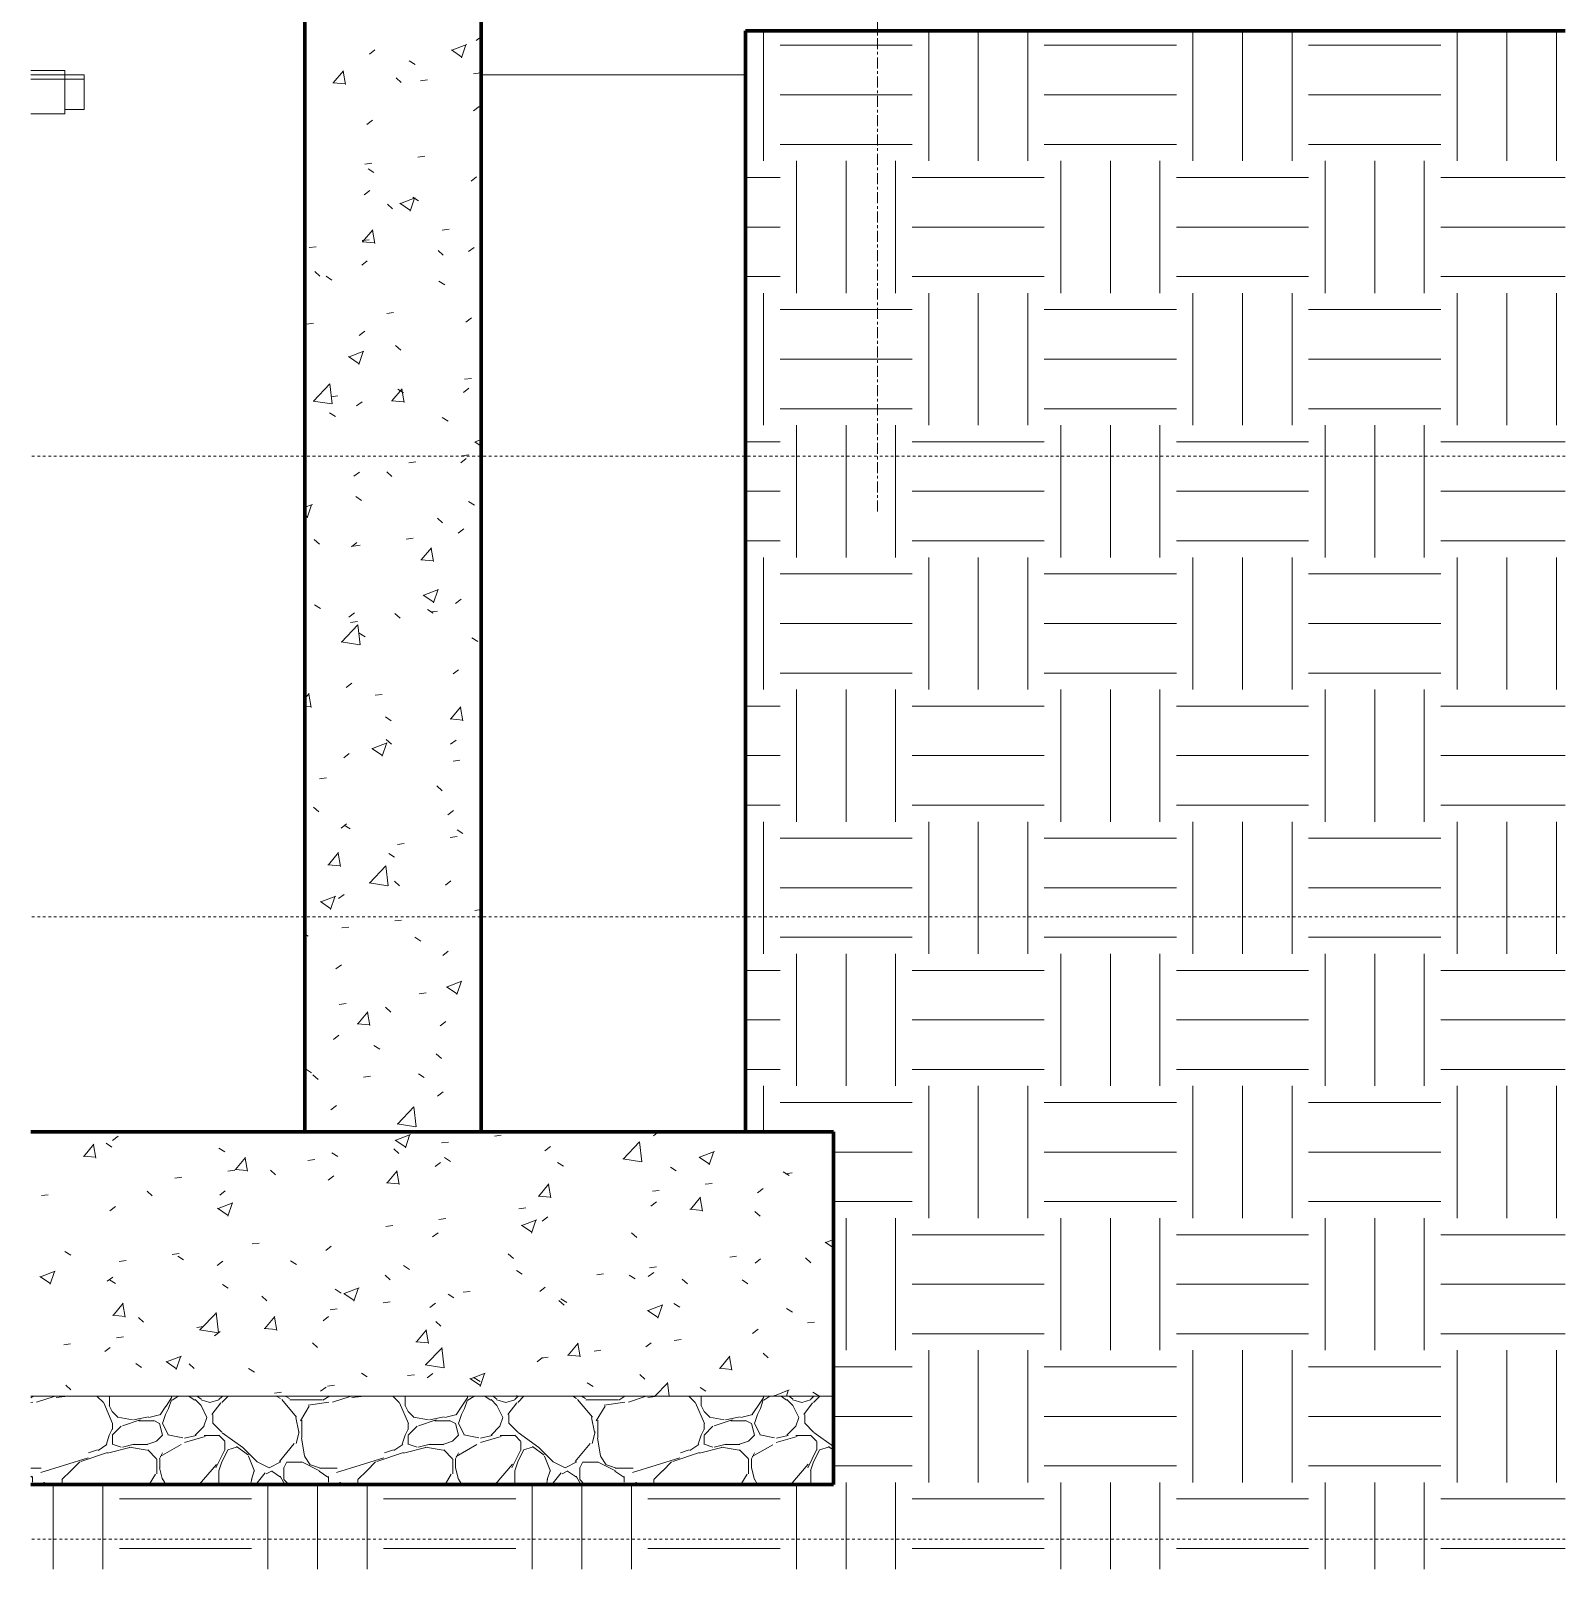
# Model space of a CAD drawing. Header units: inches. Extents: x -3449 to -2631, y -208 to 451.
# Drawn here: x -2920.3 to -2850.7, y -207.9 to -138 of the extents above; entities that cross this region are included whole.
import ezdxf

# ---------------------------------------------------------------- set-up
doc = ezdxf.new("R2010")
doc.units = ezdxf.units.IN
doc.header["$MEASUREMENT"] = 0
doc.linetypes.add('Aligning Line 1_8_', pattern=[0.25, 0.125, -0.125])
doc.linetypes.add('Grid Line 1_2_', pattern=[0.875, 0.5, -0.125, 0.125, -0.125])
for name, color, linetype, lineweight in [('0-4', 50, 'Continuous', 5), ('0-7', 7, 'Continuous', 9), ('A-FLOR-5', 250, 'Continuous', 70), ('A-FLOR-MCUT-1', 10, 'Continuous', 18), ('A-FLOR-PATT-2', 135, 'Continuous', 9), ('A-FLOR-PATT-3', 253, 'Continuous', 9), ('A-GENM-1', 135, 'Continuous', 9), ('A-WALL-PATT-1', 135, 'Continuous', 9), ('C-TOPO', 7, 'Continuous', 9), ('C-TOPO-1', 7, 'Continuous', 70), ('C-TOPO-2', 135, 'Continuous', 9), ('G-ANNO-SYMB', 111, 'Aligning Line 1_8_', 9), ('S-FNDN-3', 55, 'Continuous', 18), ('S-FNDN-4', 250, 'Continuous', 70), ('S-GRID-1', 1, 'Grid Line 1_2_', 9)]:
    doc.layers.add(name, color=color, linetype=linetype, lineweight=lineweight)
pattern_1 = [(0, (-3012.324, 138.832), (6, 6), [6, -6]), (0, (-3012.324, 141.082), (6, 6), [6, -6]), (0, (-3012.324, 143.332), (6, 6), [6, -6]), (90, (-3011.574, 144.082), (-6, 6), [6, -6]), (90, (-3009.324, 144.082), (-6, 6), [6, -6]), (90, (-3007.074, 144.082), (-6, 6), [6, -6])]
pattern_2 = [(50, (-3012.324, 138.832), (6.885997, -0.602097), [0.72, -7.92]), (355, (-3012.324, 138.832), (-1.331756, 7.22055), [0.576, -6.336]), (100.451, (-3011.75, 138.781), (5.55363, 6.61819), [0.612, -6.731]), (46.184, (-3012.324, 140.752), (10.24564, -1.58893), [1.08, -11.88]), (96.636, (-3011.47, 140.619), (8.97244, 9.35152), [0.918, -10.096]), (351.184, (-3012.324, 140.752), (8.9732, 9.35123), [0.864, -9.504]), (21, (-3011.364, 140.272), (5.730726, -3.865003), [0.72, -7.92]), (326, (-3011.364, 140.272), (2.33581, 6.96088), [0.576, -6.336]), (71.451, (-3010.886, 139.95), (8.065876, 3.09595), [0.612, -6.731]), (37.5, (-3012.324, 138.832), (0.116866, 3.195478), [0.317, -5.942, 0.317, -6.115, -6.36]), (37.5, (-3012.324, 138.832), (0.116866, 3.195478), [-12.691, 0.317, -6.043]), (7.5, (-3012.324, 138.832), (2.52543, 3.786025), [0.317, -3.35, 0.317, -5.798, -2.424]), (7.5, (-3012.324, 138.832), (2.52543, 3.786025), [-9.782, 0.317, -2.107]), (327.5, (-3014.465, 138.832), (5.124369, -0.216176), [0.317, -2.083, 0.317, -7.171, -9.936]), (327.5, (-3014.465, 138.832), (5.124369, -0.216176), [-9.888, 0.317, -9.619]), (317.5, (-3015.425, 138.832), (5.598326, 0.96141), [0.317, -2.803, 0.317, -4.656, -7.056]), (317.5, (-3015.425, 138.832), (5.598326, 0.96141), [-8.093, 0.317, -6.739])]

# ---------------------------------------------------------------- blocks, each defined once
blk = doc.blocks.new('CTR  - Topography_rvt-4-Section 62 - Callout 1')
at = {"layer": 'C-TOPO'}
h = blk.add_hatch(dxfattribs=at)
h.set_pattern_fill('FP_43', color=256, style=0, pattern_type=2)
h.set_pattern_definition(pattern_1)
h.paths.add_polyline_path([(-3456.687, -207.852), (-3450.101, -207.852), (-3450.101, -138.006), (-3487.324, -138.006), (-3487.324, -188), (-3483.324, -188), (-3483.324, -204), (-3487.324, -204), (-3487.324, -207.852), (-3483.324, -207.852)], flags=0)
h = blk.add_hatch(dxfattribs=at)
h.set_pattern_fill('FP_43', color=256, style=0, pattern_type=2)
h.set_pattern_definition(pattern_1)
h.paths.add_polyline_path([(-3487.324, -207.852), (-3487.324, -204), (-3519.775, -204), (-3519.775, -207.852)], flags=0)
at = {"layer": 'C-TOPO-1'}
blk.add_line((-3487.324, -138.006), (-3450.101, -138.006), dxfattribs=at)
at = {"layer": 'C-TOPO-1', "flags": 128}
for points in [[(-3487.324, -188), (-3487.324, -156.522), (-3487.324, -138.006)], [(-3487.324, -188), (-3487.324, -175.864), (-3487.324, -138.006)]]:
    blk.add_lwpolyline(points, dxfattribs=at)
at = {"layer": 'C-TOPO-2'}
for p, q in [((-3450.101, -138.006), (-3487.324, -138.006)), ((-3487.324, -175.865), (-3487.324, -138.006)), ((-3487.324, -156.522), (-3487.324, -138.006)), ((-3487.324, -188), (-3487.324, -156.522)), ((-3487.324, -188), (-3487.324, -175.865))]:
    blk.add_line(p, q, dxfattribs=at)
blk = doc.blocks.new('Otis_G2S_06102019171910 - Otis_G2S_06102019171910-2044336-Section 62 - Callout 1')
at = {"layer": 'A-GENM-1'}
for p, q in [((-3519.775, -139.805), (-3518.233, -139.805)), ((-3519.775, -140), (-3518.233, -140)), ((-3518.233, -140), (-3519.775, -140)), ((-3519.775, -140.195), (-3518.233, -140.195)), ((-3518.233, -140.195), (-3519.775, -140.195)), ((-3518.233, -140), (-3518.233, -139.805)), ((-3518.233, -140.195), (-3518.233, -140)), ((-3518.233, -140), (-3517.347, -140)), ((-3518.233, -141.773), (-3518.233, -140.195)), ((-3517.347, -140.195), (-3518.233, -140.195)), ((-3517.347, -140.195), (-3517.347, -140)), ((-3517.347, -141.574), (-3517.347, -140.195)), ((-3518.233, -141.773), (-3519.775, -141.773)), ((-3517.347, -141.574), (-3518.233, -141.574))]:
    blk.add_line(p, q, dxfattribs=at)
blk = doc.blocks.new('CTR - 1st Phase -Stairs _ Elevators_rvt-4-Section 62 - Callout 1')
at = {"layer": 'A-FLOR-PATT-2'}
h = blk.add_hatch(dxfattribs=at)
h.set_pattern_fill('FP_51', color=256, style=0, pattern_type=2)
h.set_pattern_definition([(212.005, (-3013.13, 140.847), (-40.310627, -26.8730086), [1.268, -125.493]), (213.69, (-3012.324, 141.385), (-13.436241, -13.436764), [0.969, -47.478]), (198.435, (-3011.921, 141.519), (-26.873024, -13.436542), [0.425, -42.065]), (180, (-3011.383, 141.519), (-2e-15, -13.437), [0.537, -12.899]), (161.565, (-3010.98, 141.385), (-13.436518, 1.2e-05), [0.425, -42.065]), (333.435, (-3010.846, 151.059), (13.43653, 1e-05), [0.601, -29.444]), (296.565, (-3010.98, 151.328), (13.43652, -13.436544), [0.3, -29.745]), (270, (-3010.98, 152), (13.437, 8e-16), [0.672, -12.765]), (186.34, (-3010.846, 143.266), (-107.492657, -13.4363962), [1.217, -120.457]), (296.565, (-3007.89, 151.596), (13.43652, -13.436544), [0.3, -29.745]), (303.69, (-3008.158, 152), (13.436764, -13.436241), [0.484, -47.962]), (229.399, (-3006.009, 146.087), (-67.1828397, -80.6196216), [1.239, -122.641]), (243.435, (-3005.605, 146.894), (1e-05, -13.43653), [0.901, -29.144]), (213.69, (-3000.903, 145.416), (-13.436241, -13.436764), [0.484, -47.962]), (33.69, (-3004.934, 141.653), (13.436241, 13.436764), [0.484, -47.962]), (0, (-3005.202, 141.653), (0, 13.437), [0.269, -13.168]), (333.435, (-3005.471, 141.788), (13.43653, 1e-05), [0.3, -29.745]), (284.036, (-3005.605, 142.325), (13.436545, -40.30972), [0.554, -54.847]), (270, (-3005.605, 142.594), (13.437, 8e-16), [0.269, -13.168]), (243.435, (-3005.605, 142.863), (1e-05, -13.43653), [0.3, -29.745]), (135, (-3005.605, 142.997), (-13.43644, 9e-16), [0.19, -18.812]), (90, (-3005.605, 142.863), (-13.437, 8e-16), [0.134, -13.302]), (18.435, (-3000.768, 149.044), (26.873024, 13.436542), [0.85, -41.641]), (6.34, (-2999.962, 149.312), (107.492657, 13.4363962), [1.217, -120.457]), (180, (-3000.499, 146.087), (-2e-15, -13.437), [0.806, -12.63]), (197.354, (-2998.35, 146.759), (-40.3099621, -13.4370921), [2.252, -222.987]), (198.435, (-2997.947, 146.894), (-26.873024, -13.436542), [0.425, -42.065]), (213.69, (-2997.543, 147.162), (-13.436241, -13.436764), [0.484, -47.962]), (251.565, (-2997.409, 147.565), (-1.2e-05, -13.436518), [0.425, -42.065]), (243.435, (-2997.275, 147.834), (1e-05, -13.43653), [0.3, -29.745]), (270, (-2997.275, 148.103), (13.437, 8e-16), [0.269, -13.168]), (293.199, (-2997.678, 149.044), (13.4363854, -26.872947), [1.023, -101.307]), (315, (-2998.081, 149.447), (13.43644, 0), [0.57, -18.432]), (0, (-2998.753, 149.447), (0, 13.437), [0.672, -12.765]), (341.565, (-3001.709, 146.222), (13.436518, -1.2e-05), [0.425, -42.065]), (303.69, (-3001.978, 146.625), (13.436764, -13.436241), [0.484, -47.962]), (279.462, (-3002.112, 147.431), (13.43628, -67.183201), [0.817, -80.915]), (270, (-3002.112, 148.237), (13.437, 8e-16), [0.806, -12.63]), (239.036, (-3001.709, 148.909), (-13.4372, -26.873257), [0.783, -77.565]), (188.13, (-3000.768, 149.044), (-80.6200966, -13.436299), [0.95, -94.061]), (116.565, (-3010.711, 148.64), (-13.43652, 13.436544), [0.3, -29.745]), (135, (-3010.443, 148.372), (-13.43644, 9e-16), [0.38, -18.622]), (168.69, (-3009.771, 148.237), (-13.436897, 0.000212), [0.685, -67.829]), (191.31, (-3009.099, 148.372), (-53.746592, -13.436568), [0.685, -67.829]), (194.036, (-3008.561, 148.506), (-40.30972, -13.436545), [0.554, -54.847]), (236.31, (-3008.293, 148.909), (-13.436194, -26.8733), [0.484, -47.962]), (236.31, (-3008.024, 149.312), (-13.436194, -26.8733), [0.484, -47.962]), (270, (-3008.024, 149.715), (13.437, 8e-16), [0.403, -13.034]), (291.801, (-3008.293, 150.387), (13.436166, -26.872997), [0.724, -71.635]), (116.565, (-3008.158, 147.565), (-13.43652, 13.436544), [0.601, -29.444]), (168.69, (-3007.487, 147.431), (-13.436897, 0.000212), [0.685, -67.829]), (194.036, (-3006.949, 147.565), (-40.30972, -13.436545), [0.554, -54.847]), (225, (-3006.546, 147.969), (9e-16, -13.43644), [0.57, -18.432]), (251.565, (-3006.412, 148.372), (-1.2e-05, -13.436518), [0.425, -42.065]), (296.565, (-3006.68, 148.909), (13.43652, -13.436544), [0.601, -29.444]), (315, (-3006.949, 149.178), (13.43644, 0), [0.38, -18.622]), (326.31, (-3007.352, 149.447), (26.8733, -13.436194), [0.484, -47.962]), (0, (-3007.621, 149.447), (0, 13.437), [0.269, -13.168]), (33.69, (-3008.024, 149.178), (13.436241, 13.436764), [0.484, -47.962]), (71.565, (-3008.158, 148.775), (1.2e-05, 13.436518), [0.425, -42.065]), (63.435, (-3008.293, 148.506), (-1e-05, 13.43653), [0.3, -29.745]), (71.565, (-3008.427, 148.103), (1.2e-05, 13.436518), [0.425, -42.065]), (104.036, (-3008.427, 147.565), (-13.436545, 40.30972), [0.554, -54.847]), (45, (-3008.696, 147.297), (0, 13.43644), [0.38, -18.622]), (18.435, (-3009.099, 147.162), (26.873024, 13.436542), [0.425, -42.065]), (0, (-3009.771, 147.162), (0, 13.437), [0.672, -12.765]), (14.036, (-3010.308, 147.028), (40.30972, 13.436545), [0.554, -54.847]), (341.565, (-3010.711, 147.162), (13.436518, -1.2e-05), [0.425, -42.065]), (270, (-3010.711, 147.565), (13.437, 8e-16), [0.403, -13.034]), (225, (-3010.308, 147.969), (9e-16, -13.43644), [0.57, -18.432]), (198.435, (-3009.502, 148.237), (-26.873024, -13.436542), [0.85, -41.641]), (180, (-3008.83, 148.237), (-2e-15, -13.437), [0.672, -12.765]), (153.435, (-3008.561, 148.103), (-13.43653, -1e-05), [0.3, -29.745]), (206.565, (-3003.456, 145.953), (-13.436544, -13.43652), [0.3, -29.745]), (146.31, (-3003.052, 145.684), (-26.8733, 13.436194), [0.484, -47.962]), (119.745, (-3002.515, 144.744), (-40.3105597, 67.1832064), [1.083, -107.246]), (95.711, (-3002.381, 143.4), (-13.4375424, 120.930058), [1.35, -133.686]), (90, (-3002.381, 143.266), (-13.437, 8e-16), [0.134, -13.302]), (63.435, (-3002.515, 142.997), (-1e-05, 13.43653), [0.3, -29.745]), (26.565, (-3002.784, 142.863), (13.436544, 13.43652), [0.3, -29.745]), (0, (-3003.187, 142.863), (0, 13.437), [0.403, -13.034]), (0, (-3003.321, 142.863), (0, 13.437), [0.134, -13.302]), (0, (-3003.59, 142.863), (0, 13.437), [0.269, -13.168]), (326.31, (-3003.993, 143.131), (26.8733, -13.436194), [0.484, -47.962]), (333.435, (-3004.262, 143.266), (13.43653, 1e-05), [0.3, -29.745]), (284.036, (-3004.396, 143.803), (13.436545, -40.30972), [0.554, -54.847]), (270, (-3004.396, 144.072), (13.437, 8e-16), [0.269, -13.168]), (270, (-3004.396, 144.475), (13.437, 8e-16), [0.403, -13.034]), (258.69, (-3004.262, 145.147), (-0.000212, -13.436897), [0.685, -67.829]), (231.34, (-3003.724, 145.819), (-40.3101895, -53.745816), [0.86, -85.176]), (270, (-3000.903, 145.55), (13.437, 8e-16), [0.134, -13.302]), (270, (-3000.903, 145.684), (13.437, 8e-16), [0.134, -13.302]), (326.31, (-3001.306, 145.953), (26.8733, -13.436194), [0.484, -47.962]), (333.435, (-3002.112, 146.356), (13.43653, 1e-05), [0.901, -29.144]), (0, (-3002.784, 146.356), (0, 13.437), [0.672, -12.765]), (63.435, (-3002.918, 146.087), (-1e-05, 13.43653), [0.3, -29.745]), (90, (-3002.918, 145.55), (-13.437, 8e-16), [0.537, -12.899]), (135, (-3002.515, 145.147), (-13.43644, 9e-16), [0.57, -18.432]), (161.565, (-3002.112, 145.013), (-13.436518, 1.2e-05), [0.425, -42.065]), (180, (-3001.709, 145.013), (-2e-15, -13.437), [0.403, -13.034]), (198.435, (-3001.306, 145.147), (-26.873024, -13.436542), [0.425, -42.065]), (351.87, (-3006.546, 152.403), (13.437009, -0.000259), [1.9, -93.111]), (14.036, (-3007.083, 152.268), (40.30972, 13.436545), [0.554, -54.847]), (53.13, (-3007.487, 151.731), (26.873672, 40.309752), [0.672, -66.511]), (95.194, (-3007.352, 150.253), (-13.4351326, 134.3664647), [1.484, -146.928]), (101.31, (-3007.218, 149.581), (-13.436568, 53.746592), [0.685, -67.829]), (143.13, (-3006.68, 149.178), (-40.309752, 26.873672), [0.672, -66.511]), (161.565, (-3006.277, 149.044), (-13.436518, 1.2e-05), [0.425, -42.065]), (198.435, (-3005.874, 149.178), (-26.873024, -13.436542), [0.425, -42.065]), (225, (-3005.202, 149.85), (9e-16, -13.43644), [0.95, -18.052]), (228.814, (-3004.262, 150.925), (-80.6198072, -94.0561774), [1.428, -141.405]), (251.565, (-3004.127, 151.328), (-1.2e-05, -13.436518), [0.425, -42.065]), (270, (-3004.127, 151.462), (13.437, 8e-16), [0.134, -13.302]), (288.435, (-3004.262, 151.865), (13.436542, -26.873024), [0.425, -42.065]), (326.31, (-3004.665, 152.134), (26.8733, -13.436194), [0.484, -47.962]), (90, (-3010.846, 148.909), (-13.437, 8e-16), [0.941, -12.496]), (338.199, (-3008.965, 150.656), (40.309912, -13.436441), [0.724, -71.635]), (0, (-3009.771, 150.656), (0, 13.437), [0.806, -12.63]), (30.964, (-3010.443, 150.253), (40.310285, 26.873314), [0.783, -77.565]), (45, (-3010.846, 149.85), (0, 13.43644), [0.57, -18.432]), (90, (-3012.996, 144.609), (-13.437, 8e-16), [0.941, -12.496]), (116.565, (-3012.592, 143.803), (-13.43652, 13.436544), [0.901, -29.144]), (153.435, (-3011.786, 143.4), (-13.43653, -1e-05), [0.901, -29.144]), (180, (-3011.114, 143.4), (-2e-15, -13.437), [0.672, -12.765]), (218.66, (-3010.443, 143.938), (-13.436833, -13.4362984), [0.86, -85.176]), (231.34, (-3009.905, 144.609), (-40.3101895, -53.745816), [0.86, -85.176]), (213.69, (-3009.099, 145.147), (-13.436241, -13.436764), [0.969, -47.478]), (239.036, (-3008.696, 145.819), (-13.4372, -26.873257), [0.783, -77.565]), (270, (-3008.696, 146.087), (13.437, 8e-16), [0.269, -13.168]), (270, (-3008.696, 146.491), (13.437, 8e-16), [0.403, -13.034]), (315, (-3009.099, 146.894), (13.43644, 0), [0.57, -18.432]), (350.538, (-3009.905, 147.028), (13.4368224, 7.56e-05), [0.817, -80.915]), (14.036, (-3010.98, 146.759), (40.30972, 13.436545), [1.108, -54.293]), (18.435, (-3012.189, 146.356), (26.873024, 13.436542), [1.275, -41.216]), (45, (-3012.592, 145.953), (0, 13.43644), [0.57, -18.432]), (45, (-3012.996, 145.55), (0, 13.43644), [0.57, -18.432]), (108.435, (-3010.04, 142.594), (-13.436542, 26.873024), [0.85, -41.641]), (126.87, (-3009.636, 142.056), (-13.436224, 13.436576), [0.672, -66.511]), (146.31, (-3009.233, 141.788), (-26.8733, 13.436194), [0.484, -47.962]), (161.565, (-3008.83, 141.653), (-13.436518, 1.2e-05), [0.425, -42.065]), (135, (-3008.427, 141.25), (-13.43644, 9e-16), [0.57, -18.432]), (161.565, (-3008.024, 141.116), (-13.436518, 1.2e-05), [0.425, -42.065]), (180, (-3007.621, 141.116), (-2e-15, -13.437), [0.403, -13.034]), (206.565, (-3007.352, 141.25), (-13.436544, -13.43652), [0.3, -29.745]), (206.565, (-3006.815, 141.519), (-13.436544, -13.43652), [0.601, -29.444]), (189.462, (-3006.009, 141.653), (-67.183201, -13.43628), [0.817, -80.915]), (243.435, (-3005.74, 142.191), (1e-05, -13.43653), [0.601, -29.444]), (270, (-3005.74, 142.325), (13.437, 8e-16), [0.134, -13.302]), (270, (-3005.74, 142.594), (13.437, 8e-16), [0.269, -13.168]), (326.31, (-3006.143, 143.4), (26.8733, -13.436194), [0.484, -47.962]), (327.995, (-3007.218, 144.072), (67.1829352, -40.309468), [1.268, -125.493]), (329.036, (-3007.89, 144.475), (26.873257, -13.4372), [0.783, -77.565]), (341.565, (-3008.696, 144.744), (13.436518, -1.2e-05), [0.85, -41.641]), (0, (-3009.233, 144.744), (0, 13.437), [0.537, -12.899]), (33.69, (-3009.636, 144.475), (13.436241, 13.436764), [0.484, -47.962]), (53.13, (-3010.04, 143.938), (26.873672, 40.309752), [0.672, -66.511]), (63.435, (-3010.308, 143.4), (-1e-05, 13.43653), [0.601, -29.444]), (225, (-3004.127, 142.325), (9e-16, -13.43644), [0.57, -18.432]), (236.31, (-3003.859, 142.728), (-13.436194, -26.8733), [0.484, -47.962]), (270, (-3003.859, 142.863), (13.437, 8e-16), [0.134, -13.302]), (315, (-3004.127, 143.131), (13.43644, 0), [0.38, -18.622]), (333.435, (-3004.665, 143.4), (13.43653, 1e-05), [0.601, -29.444]), (18.435, (-3005.471, 143.131), (26.873024, 13.436542), [0.85, -41.641]), (75.964, (-3005.605, 142.594), (-0.0003, 13.436231), [0.554, -54.847]), (71.565, (-3011.652, 140.041), (1.2e-05, 13.436518), [0.425, -42.065]), (135, (-3011.383, 139.772), (-13.43644, 9e-16), [0.38, -18.622]), (146.31, (-3010.98, 139.504), (-26.8733, 13.436194), [0.484, -47.962]), (153.435, (-3010.443, 139.235), (-13.43653, -1e-05), [0.601, -29.444]), (180, (-3010.308, 139.235), (-2e-15, -13.437), [0.134, -13.302]), (161.565, (-3009.905, 139.1), (-13.436518, 1.2e-05), [0.425, -42.065]), (180, (-3009.368, 139.1), (-2e-15, -13.437), [0.537, -12.899]), (198.435, (-3008.965, 139.235), (-26.873024, -13.436542), [0.425, -42.065]), (210.964, (-3008.293, 139.638), (-40.310285, -26.873314), [0.783, -77.565]), (206.565, (-3008.024, 139.772), (-13.436544, -13.43652), [0.3, -29.745]), (251.565, (-3007.89, 140.175), (-1.2e-05, -13.436518), [0.425, -42.065]), (303.69, (-3008.158, 140.578), (13.436764, -13.436241), [0.484, -47.962]), (306.87, (-3008.561, 141.116), (13.436224, -13.436576), [0.672, -66.511]), (323.13, (-3009.099, 141.519), (40.309752, -26.873672), [0.672, -66.511]), (345.964, (-3009.636, 141.653), (13.436231, 0.0003), [0.554, -54.847]), (18.435, (-3010.04, 141.519), (26.873024, 13.436542), [0.425, -42.065]), (30.964, (-3010.711, 141.116), (40.310285, 26.873314), [0.783, -77.565]), (39.806, (-3011.518, 140.444), (13.4366017, 13.436291), [1.049, -103.894]), (135, (-3007.487, 139.235), (-13.43644, 9e-16), [0.19, -18.812]), (153.435, (-3007.218, 139.1), (-13.43653, -1e-05), [0.3, -29.745]), (191.31, (-3006.546, 139.235), (-53.746592, -13.436568), [0.685, -67.829]), (165.964, (-3006.009, 139.1), (-13.436231, -0.0003), [0.554, -54.847]), (175.236, (-3004.396, 138.966), (-13.4364265, -8.2e-05), [1.618, -160.181]), (206.565, (-3004.127, 139.1), (-13.436544, -13.43652), [0.3, -29.745]), (225, (-3003.859, 139.369), (9e-16, -13.43644), [0.38, -18.622]), (270, (-3003.859, 140.041), (13.437, 8e-16), [0.672, -12.765]), (270, (-3003.859, 140.444), (13.437, 8e-16), [0.403, -13.034]), (308.66, (-3004.396, 141.116), (13.4362984, -13.436833), [0.86, -85.176]), (338.199, (-3005.068, 141.385), (40.309912, -13.436441), [0.724, -71.635]), (348.69, (-3005.74, 141.519), (13.436897, -0.000212), [0.685, -67.829]), (18.435, (-3006.949, 141.116), (26.873024, 13.436542), [1.275, -41.216]), (36.87, (-3007.487, 140.713), (13.436576, 13.436224), [0.672, -66.511]), (68.199, (-3007.755, 140.041), (13.436441, 40.309912), [0.724, -71.635]), (101.31, (-3007.621, 139.369), (-13.436568, 53.746592), [0.685, -67.829]), (348.69, (-3008.83, 152.134), (13.436897, -0.000212), [0.685, -67.829]), (354.806, (-3010.308, 152.268), (13.4361385, -0.000352), [1.484, -146.928]), (0, (-3010.711, 152.268), (0, 13.437), [0.403, -13.034]), (45, (-3010.98, 152), (0, 13.43644), [0.38, -18.622]), (180, (-3009.905, 150.79), (-2e-15, -13.437), [0.403, -13.034]), (188.13, (-3008.965, 150.925), (-80.6200966, -13.436299), [0.95, -94.061]), (172.875, (-3007.89, 150.79), (-13.436807, -0.000376), [1.083, -107.246]), (225, (-3007.755, 150.925), (9e-16, -13.43644), [0.19, -18.812]), (270, (-3007.755, 151.328), (13.437, 8e-16), [0.403, -13.034]), (161.565, (-3003.456, 151.731), (-13.436518, 1.2e-05), [0.425, -42.065]), (180, (-3002.918, 151.731), (-2e-15, -13.437), [0.537, -12.899]), (198.435, (-3002.515, 151.865), (-26.873024, -13.436542), [0.425, -42.065]), (170.538, (-3001.709, 151.731), (-13.4368224, -7.56e-05), [0.817, -80.915]), (213.69, (-3001.306, 152), (-13.436241, -13.436764), [0.484, -47.962]), (270, (-3001.306, 152.134), (13.437, 8e-16), [0.134, -13.302]), (296.565, (-3001.44, 152.403), (13.43652, -13.436544), [0.3, -29.745]), (341.565, (-3002.246, 152.671), (13.436518, -1.2e-05), [0.85, -41.641]), (341.565, (-3003.052, 152.94), (13.436518, -1.2e-05), [0.85, -41.641]), (14.036, (-3003.59, 152.806), (40.30972, 13.436545), [0.554, -54.847]), (45, (-3003.993, 152.403), (0, 13.43644), [0.57, -18.432]), (104.036, (-3003.859, 151.865), (-13.436545, 40.30972), [0.554, -54.847]), (0, (-3014.339, 140.175), (0, 13.437), [0.134, -13.302]), (315, (-3014.608, 140.444), (13.43644, 0), [0.38, -18.622]), (274.764, (-3014.742, 142.056), (13.437683, -147.8026001), [1.618, -160.181]), (255.964, (-3014.608, 142.594), (0.0003, -13.436231), [0.554, -54.847]), (225, (-3014.339, 142.863), (9e-16, -13.43644), [0.38, -18.622]), (198.435, (-3013.13, 143.266), (-26.873024, -13.436542), [1.275, -41.216]), (180, (-3012.996, 143.266), (-2e-15, -13.437), [0.134, -13.302]), (171.87, (-3012.055, 143.131), (-13.437009, 0.000259), [0.95, -94.061]), (146.31, (-3010.443, 142.997), (-26.8733, 13.436194), [0.484, -47.962]), (108.435, (-3010.174, 142.191), (-13.436542, 26.873024), [0.85, -41.641]), (90, (-3010.174, 142.056), (-13.437, 8e-16), [0.134, -13.302]), (71.565, (-3010.308, 141.653), (1.2e-05, 13.436518), [0.425, -42.065]), (26.565, (-3010.577, 141.519), (13.436544, 13.43652), [0.3, -29.745]), (18.435, (-3010.98, 141.385), (26.873024, 13.436542), [0.425, -42.065]), (126.87, (-3003.724, 140.444), (-13.436224, 13.436576), [0.672, -66.511]), (123.69, (-3003.456, 140.041), (-13.436764, 13.436241), [0.484, -47.962]), (149.036, (-3002.784, 139.638), (-26.873257, 13.4372), [0.783, -77.565]), (168.69, (-3002.112, 139.504), (-13.436897, 0.000212), [0.685, -67.829]), (213.69, (-3001.709, 139.772), (-13.436241, -13.436764), [0.484, -47.962]), (251.565, (-3001.574, 140.175), (-1.2e-05, -13.436518), [0.425, -42.065]), (270, (-3001.574, 140.31), (13.437, 8e-16), [0.134, -13.302]), (279.462, (-3001.709, 141.116), (13.43628, -67.183201), [0.817, -80.915]), (243.435, (-3001.574, 141.385), (1e-05, -13.43653), [0.3, -29.745]), (270, (-3001.574, 141.519), (13.437, 8e-16), [0.134, -13.302]), (296.565, (-3001.978, 142.325), (13.43652, -13.436544), [0.901, -29.144]), (329.036, (-3002.649, 142.728), (26.873257, -13.4372), [0.783, -77.565]), (8.13, (-3003.59, 142.594), (80.6200966, 13.436299), [0.95, -94.061]), (45, (-3004.127, 142.056), (0, 13.43644), [0.76, -18.242]), (45, (-3004.396, 141.788), (0, 13.43644), [0.38, -18.622]), (90, (-3004.396, 141.385), (-13.437, 8e-16), [0.403, -13.034]), (123.69, (-3004.127, 140.982), (-13.436764, 13.436241), [0.484, -47.962]), (101.31, (-3002.112, 143.4), (-13.436568, 53.746592), [0.685, -67.829]), (108.435, (-3001.978, 142.997), (-13.436542, 26.873024), [0.425, -42.065]), (135, (-3001.843, 142.863), (-13.43644, 9e-16), [0.19, -18.812]), (180, (-3001.44, 142.863), (-2e-15, -13.437), [0.403, -13.034]), (213.69, (-3001.037, 143.131), (-13.436241, -13.436764), [0.484, -47.962]), (187.125, (-2999.962, 143.266), (-94.0566594, -13.437028), [1.083, -107.246]), (236.31, (-2999.693, 143.669), (-13.436194, -26.8733), [0.484, -47.962]), (270, (-2999.693, 143.803), (13.437, 8e-16), [0.134, -13.302]), (288.435, (-2999.828, 144.206), (13.436542, -26.873024), [0.425, -42.065]), (285.945, (-3000.096, 145.147), (13.4366066, -40.309649), [0.978, -96.842]), (315, (-3000.365, 145.416), (13.43644, 0), [0.38, -18.622]), (18.435, (-3000.768, 145.281), (26.873024, 13.436542), [0.425, -42.065]), (29.745, (-3001.709, 144.744), (67.1832064, 40.3105597), [1.083, -107.246]), (18.435, (-3002.112, 144.609), (26.873024, 13.436542), [0.425, -42.065]), (75.964, (-3002.246, 144.072), (-0.0003, 13.436231), [0.554, -54.847]), (180, (-3006.143, 147.565), (-2e-15, -13.437), [0.403, -13.034]), (180, (-3005.874, 147.565), (-2e-15, -13.437), [0.269, -13.168]), (135, (-3005.605, 147.297), (-13.43644, 9e-16), [0.38, -18.622]), (90, (-3005.605, 146.894), (-13.437, 8e-16), [0.403, -13.034]), (26.565, (-3007.621, 144.744), (13.436544, 13.43652), [0.901, -29.144]), (341.565, (-3008.024, 144.878), (13.436518, -1.2e-05), [0.425, -42.065]), (300.964, (-3008.427, 145.55), (26.873314, -40.310285), [0.783, -77.565]), (71.565, (-3005.874, 145.953), (1.2e-05, 13.436518), [0.425, -42.065]), (90, (-3005.874, 145.281), (-13.437, 8e-16), [0.672, -12.765]), (123.69, (-3005.605, 144.878), (-13.436764, 13.436241), [0.484, -47.962]), (153.435, (-3005.068, 144.609), (-13.43653, -1e-05), [0.601, -29.444]), (198.435, (-3004.665, 144.744), (-26.873024, -13.436542), [0.425, -42.065]), (243.435, (-3004.53, 145.013), (1e-05, -13.43653), [0.3, -29.745]), (255.964, (-3004.396, 145.55), (0.0003, -13.436231), [0.554, -54.847]), (251.565, (-3004.262, 145.953), (-1.2e-05, -13.436518), [0.425, -42.065]), (291.801, (-3004.53, 146.625), (13.436166, -26.872997), [0.724, -71.635]), (323.13, (-3005.068, 147.028), (40.309752, -26.873672), [0.672, -66.511]), (18.435, (-3005.471, 146.894), (26.873024, 13.436542), [0.425, -42.065]), (63.435, (-3005.74, 146.356), (-1e-05, 13.43653), [0.601, -29.444]), (135, (-3006.815, 143.938), (-13.43644, 9e-16), [0.57, -18.432]), (149.036, (-3006.143, 143.535), (-26.873257, 13.4372), [0.783, -77.565]), (146.31, (-3005.74, 143.266), (-26.8733, 13.436194), [0.484, -47.962]), (180, (-3005.471, 143.266), (-2e-15, -13.437), [0.269, -13.168]), (210.964, (-3004.799, 143.669), (-40.310285, -26.873314), [0.783, -77.565]), (243.435, (-3004.665, 143.938), (1e-05, -13.43653), [0.3, -29.745]), (303.69, (-3004.934, 144.341), (13.436764, -13.436241), [0.484, -47.962]), (321.34, (-3005.605, 144.878), (53.745816, -40.3101895), [0.86, -85.176]), (345.964, (-3006.143, 145.013), (13.436231, 0.0003), [0.554, -54.847]), (11.31, (-3006.815, 144.878), (53.746592, 13.436568), [0.685, -67.829]), (26.565, (-3007.083, 144.744), (13.436544, 13.43652), [0.3, -29.745]), (71.565, (-3007.218, 144.341), (1.2e-05, 13.436518), [0.425, -42.065]), (15.945, (-3007.487, 147.297), (40.309649, 13.4366066), [0.978, -96.842]), (29.745, (-3008.427, 146.759), (67.1832064, 40.3105597), [1.083, -107.246]), (63.435, (-3008.561, 146.491), (-1e-05, 13.43653), [0.3, -29.745]), (90, (-3008.561, 146.087), (-13.437, 8e-16), [0.403, -13.034]), (104.036, (-3008.427, 145.55), (-13.436545, 40.30972), [0.554, -54.847]), (120.964, (-3008.024, 144.878), (-26.873314, 40.310285), [0.783, -77.565]), (153.435, (-3000.499, 152), (-13.43653, -1e-05), [0.3, -29.745]), (180, (-3000.231, 152), (-2e-15, -13.437), [0.269, -13.168]), (209.745, (-2999.29, 152.537), (-67.1832064, -40.3105597), [1.083, -107.246]), (225, (-2998.753, 153.075), (9e-16, -13.43644), [0.76, -18.242]), (239.036, (-2998.35, 153.746), (-13.4372, -26.873257), [0.783, -77.565]), (239.036, (-2997.947, 154.418), (-13.4372, -26.873257), [0.783, -77.565]), (270, (-2997.947, 154.553), (13.437, 8e-16), [0.134, -13.302]), (333.435, (-2998.215, 154.687), (13.43653, 1e-05), [0.3, -29.745]), (0, (-2998.618, 154.687), (0, 13.437), [0.403, -13.034]), (45, (-2999.021, 154.284), (0, 13.43644), [0.57, -18.432]), (26.565, (-3000.634, 153.478), (13.436544, 13.43652), [1.803, -28.243]), (30.964, (-3001.306, 153.075), (40.310285, 26.873314), [0.783, -77.565]), (90, (-3001.306, 152.806), (-13.437, 8e-16), [0.269, -13.168]), (128.66, (-3000.768, 152.134), (-13.4362984, 13.436833), [0.86, -85.176]), (255.964, (-3002.246, 147.7), (0.0003, -13.436231), [0.554, -54.847]), (281.31, (-3002.381, 148.372), (13.436568, -53.746592), [0.685, -67.829]), (309.806, (-3003.052, 149.178), (13.436291, -13.4366017), [1.049, -103.894]), (329.036, (-3003.724, 149.581), (26.873257, -13.4372), [0.783, -77.565]), (345.964, (-3004.262, 149.715), (13.436231, 0.0003), [0.554, -54.847]), (0, (-3004.799, 149.715), (0, 13.437), [0.537, -12.899]), (26.565, (-3005.337, 149.447), (13.436544, 13.43652), [0.601, -29.444]), (45, (-3005.74, 149.044), (0, 13.43644), [0.57, -18.432]), (53.13, (-3006.143, 148.506), (26.873672, 40.309752), [0.672, -66.511]), (90, (-3006.143, 148.103), (-13.437, 8e-16), [0.403, -13.034]), (135, (-3005.74, 147.7), (-13.43644, 9e-16), [0.57, -18.432]), (144.462, (-3004.799, 147.028), (-40.3095313, 26.8733096), [1.156, -114.43]), (135, (-3004.127, 146.356), (-13.43644, 9e-16), [0.95, -18.052]), (153.435, (-3003.59, 146.087), (-13.43653, -1e-05), [0.601, -29.444]), (206.565, (-3003.052, 146.356), (-13.436544, -13.43652), [0.601, -29.444]), (230.194, (-3002.381, 147.162), (-53.747184, -67.182341), [1.049, -103.894]), (66.801, (-3004.127, 150.387), (26.8740486, 67.1828756), [1.023, -101.307]), (90, (-3004.127, 149.984), (-13.437, 8e-16), [0.403, -13.034]), (153.435, (-3003.859, 149.85), (-13.43653, -1e-05), [0.3, -29.745]), (153.435, (-3003.321, 149.581), (-13.43653, -1e-05), [0.601, -29.444]), (149.036, (-3002.649, 149.178), (-26.873257, 13.4372), [0.783, -77.565]), (180, (-3001.978, 149.178), (-2e-15, -13.437), [0.672, -12.765]), (180, (-3001.171, 149.178), (-2e-15, -13.437), [0.806, -12.63]), (213.69, (-3000.768, 149.447), (-13.436241, -13.436764), [0.484, -47.962]), (243.435, (-3000.499, 149.984), (1e-05, -13.43653), [0.601, -29.444]), (277.125, (-3000.634, 151.059), (13.437028, -94.0566594), [1.083, -107.246]), (315, (-3000.903, 151.328), (13.43644, 0), [0.38, -18.622]), (341.565, (-3001.306, 151.462), (13.436518, -1.2e-05), [0.425, -42.065]), (352.875, (-3002.381, 151.596), (13.436807, 0.000376), [1.083, -107.246]), (0, (-3003.052, 151.596), (0, 13.437), [0.672, -12.765]), (21.801, (-3003.724, 151.328), (26.872997, 13.436166), [0.724, -71.635]), (90, (-2997.678, 150.656), (-13.437, 8e-16), [0.537, -12.899]), (90, (-2997.678, 150.118), (-13.437, 8e-16), [0.537, -12.899]), (56.31, (-2997.947, 149.715), (13.436194, 26.873299), [0.484, -47.962]), (18.435, (-2998.35, 149.581), (26.873024, 13.436542), [0.425, -42.065]), (0, (-2999.693, 149.581), (0, 13.437), [1.344, -12.093]), (341.565, (-3000.096, 149.715), (13.436518, -1.2e-05), [0.425, -42.065]), (296.565, (-3000.231, 149.984), (13.43652, -13.436544), [0.3, -29.745]), (278.13, (-3000.365, 150.925), (13.436299, -80.6200966), [0.95, -94.061]), (270, (-3000.365, 151.059), (13.437, 8e-16), [0.134, -13.302]), (251.565, (-3000.231, 151.462), (-1.2e-05, -13.436518), [0.425, -42.065]), (225, (-2999.828, 151.865), (9e-16, -13.43644), [0.57, -18.432]), (218.66, (-2999.156, 152.403), (-13.436833, -13.4362984), [0.86, -85.176]), (225, (-2998.753, 152.806), (9e-16, -13.43644), [0.57, -18.432]), (206.565, (-2998.484, 152.94), (-13.436544, -13.43652), [0.3, -29.745]), (180, (-2998.215, 152.94), (-2e-15, -13.437), [0.269, -13.168]), (123.69, (-2997.947, 152.537), (-13.436764, 13.436241), [0.484, -47.962]), (108.435, (-2997.812, 152.134), (-13.436542, 26.873024), [0.425, -42.065]), (98.13, (-2997.678, 151.193), (-13.436299, 80.6200966), [0.95, -94.061])])
h.paths.add_polyline_path([(-3487.324, -204), (-3483.324, -204), (-3483.324, -200), (-3519.775, -200.006), (-3519.775, -204)], flags=0)
at = {"layer": 'A-FLOR-PATT-3'}
h = blk.add_hatch(dxfattribs=at)
h.set_pattern_fill('FP_47', color=256, style=0, pattern_type=2)
h.set_pattern_definition(pattern_2)
h.paths.add_polyline_path([(-3487.324, -200), (-3483.324, -200), (-3483.324, -188), (-3519.775, -188), (-3519.775, -200), (-3487.324, -200)], flags=0)
at = {"layer": 'A-WALL-PATT-1'}
h = blk.add_hatch(dxfattribs=at)
h.set_pattern_fill('FP_47', color=256, style=0, pattern_type=2)
h.set_pattern_definition(pattern_2)
h.paths.add_polyline_path([(-3499.324, -188), (-3499.324, -128), (-3507.324, -128), (-3507.324, -188)], flags=0)
at = {"layer": 'A-FLOR-5'}
for p, q in [((-3483.324, -188), (-3519.775, -188)), ((-3483.324, -204), (-3483.324, -188)), ((-3519.775, -204), (-3483.324, -204))]:
    blk.add_line(p, q, dxfattribs=at)
at = {"layer": 'A-FLOR-MCUT-1'}
blk.add_line((-3483.324, -200), (-3519.775, -200), dxfattribs=at)
at = {"layer": 'S-FNDN-3'}
blk.add_line((-3499.324, -140), (-3487.324, -140), dxfattribs=at)
at = {"layer": 'S-FNDN-4'}
for p, q in [((-3507.324, -128), (-3507.324, -188)), ((-3499.324, -188), (-3499.324, -128)), ((-3507.324, -188), (-3499.324, -188))]:
    blk.add_line(p, q, dxfattribs=at)
at = {"layer": '0-7'}
blk.add_blockref('Otis_G2S_06102019171910 - Otis_G2S_06102019171910-2044336-Section 62 - Callout 1', (0, 0), dxfattribs=at)

msp = doc.modelspace()

# ---------------------------------------------------------------- linework, layer by layer
at = {"layer": 'G-ANNO-SYMB'}
for p, q in [((-2850.666, -157.31), (-2920.34, -157.31)), ((-2850.666, -178.239), (-2920.34, -178.239)), ((-2850.666, -206.492), (-2920.34, -206.492))]:
    msp.add_line(p, q, dxfattribs=at)
at = {"layer": 'S-GRID-1'}
msp.add_line((-2881.889, -159.836), (-2881.889, 435.573), dxfattribs=at)

# ---------------------------------------------------------------- block references
at = {"layer": '0-4'}
for name in ['CTR - 1st Phase -Stairs _ Elevators_rvt-4-Section 62 - Callout 1', 'CTR  - Topography_rvt-4-Section 62 - Callout 1']:
    msp.add_blockref(name, (599.435, 0), dxfattribs=at)

doc.saveas('drawing.dxf')
